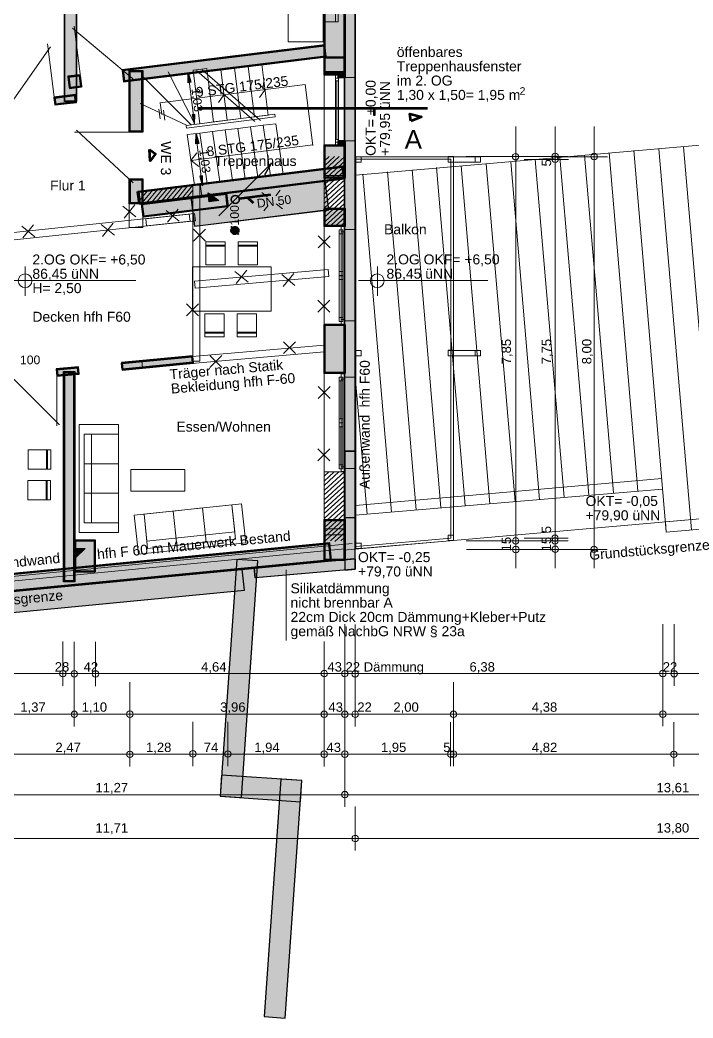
# Model space of a CAD drawing. Header units: millimetres. Extents: x 929 to 41670, y -1554 to 29734.
# Drawn here: x 9503 to 23215, y -1554 to 18773 of the extents above; entities that cross this region are included whole.
import ezdxf

# ---------------------------------------------------------------- set-up
doc = ezdxf.new("R2010")
doc.units = ezdxf.units.MM
doc.header["$LTSCALE"] = 50
doc.linetypes.add('PDF_564-4_176-4_70-6_176-4', pattern=[987.8, 564.4, -176.4, 70.6, -176.4])
for name, color, linetype in [('00_Wand_Bestand', 7, 'Continuous'), ('01_Daemmung_neu', 9, 'Continuous'), ('02_Grundstuecksgrenze', 8, 'Continuous'), ('03_Sanitaer', 5, 'Continuous'), ('05_Linien_stark', 7, 'Continuous'), ('06_Linien_fein', 3, 'Continuous'), ('07_Bemassung', 6, 'Continuous'), ('08_Schnittlinie', 1, 'Continuous'), ('10_Text', 7, 'Continuous')]:
    doc.layers.add(name, color=color, linetype=linetype)
doc.styles.add('PLAN', font='arial.ttf')

msp = doc.modelspace()

# ---------------------------------------------------------------- hatches: boundary and pattern name
at = {"layer": '00_Wand_Bestand'}
for points in [[(15698, 21435), (16128, 21435), (16128, 17698), (15698, 17698)], [(10413, 20537), (10654, 20537), (10654, 17113), (10413, 17113)], [(11585, 17759), (11615, 17513), (15742, 18020), (15712, 18265)], [(15697, 18020), (16127, 18020), (16127, 17648), (15697, 17648)], [(11726, 17742), (12006, 17742), (12006, 16488), (11726, 16488)], [(12932, 17702), (12985, 17503), (12928, 17495)], [(15985, 17700), (16128, 17700), (16128, 17600), (15985, 17600)], [(10480, 17627), (10511, 17378), (10760, 17408), (10730, 17657)], [(10195, 17199), (10214, 17041), (10653, 17095), (10633, 17253)], [(16709, 16992), (16729, 16992), (16729, 16827), (16709, 16827)], [(13061, 16642), (13065, 16848), (13008, 16841)], [(13090, 16455), (13144, 16255), (13087, 16248)], [(15985, 16316), (16128, 16316), (16128, 16216), (15985, 16216)], [(15697, 16227), (16127, 16227), (16127, 15554), (15697, 15554)], [(11907, 15280), (11938, 15024), (16117, 15538), (16086, 15793)], [(11728, 15534), (12008, 15534), (12008, 15027), (11728, 15027)], [(13220, 15395), (13224, 15601), (13167, 15594)], [(13712, 15248), (13746, 14972), (12010, 14759), (11976, 15034)], [(13359, 15071), (13337, 15249), (13552, 15095)], [(15697, 14936), (16125, 14936), (16125, 14568), (15697, 14568)], [(13813, 14565), (13830, 14548), (13843, 14557), (13855, 14563), (13868, 14566), (13883, 14567), (13893, 14566), (13902, 14564), (13911, 14562), (13920, 14557), (13929, 14552), (13937, 14545), (13943, 14539), (13948, 14533), (13953, 14526), (13957, 14518), (13959, 14511), (13962, 14503), (13963, 14494), (13963, 14485), (13962, 14471), (13959, 14459), (13953, 14447), (13944, 14433), (13961, 14416), (13951, 14406), (13934, 14423), (13920, 14414), (13907, 14408), (13895, 14405), (13881, 14404), (13872, 14404), (13863, 14406), (13854, 14408), (13846, 14412), (13838, 14416), (13831, 14421), (13824, 14428), (13818, 14435), (13812, 14442), (13808, 14450), (13804, 14458), (13802, 14467), (13800, 14476), (13800, 14485), (13801, 14499), (13804, 14512), (13810, 14524), (13819, 14538), (13802, 14554)], [(13829, 14528), (13822, 14515), (13817, 14505), (13815, 14495), (13814, 14485), (13815, 14477), (13816, 14470), (13818, 14463), (13821, 14456), (13824, 14449), (13829, 14443), (13834, 14437), (13841, 14431), (13848, 14426), (13856, 14423), (13864, 14420), (13873, 14418), (13881, 14418), (13893, 14418), (13903, 14421), (13913, 14426), (13924, 14433)], [(13839, 14538), (13934, 14443), (13940, 14451), (13944, 14460), (13947, 14468), (13948, 14477), (13949, 14485), (13948, 14494), (13947, 14503), (13944, 14511), (13940, 14519), (13935, 14526), (13929, 14533), (13924, 14538), (13917, 14543), (13911, 14546), (13904, 14549), (13897, 14551), (13890, 14552), (13882, 14553), (13871, 14552), (13861, 14549), (13851, 14545)], [(15697, 12573), (16126, 12573), (16126, 11573), (15697, 11573)], [(13035, 11784), (13020, 11934), (11569, 11795), (11583, 11644)], [(10708, 11560), (10693, 11710), (10243, 11667), (10257, 11516)], [(10390, 11614), (10618, 11614), (10618, 7330), (10390, 7330)], [(15697, 8601), (16127, 8601), (16127, 7768), (15697, 7768)], [(10616, 8186), (11037, 8186), (11037, 7532), (10616, 7532)], [(5075, 7088), (5111, 6724), (15848, 7758), (15813, 8122)], [(10637, 8010), (10832, 8010), (10637, 7816)]]:
    msp.add_hatch(color=7, dxfattribs=at).paths.add_polyline_path(points)
at = {"layer": '01_Daemmung_neu'}
for points in [[(16115, 21516), (16331, 21516), (16331, 8633), (16115, 8633)], [(16118, 9988), (16118, 7568), (16331, 7585), (16331, 9988)], [(14275, 7621), (16332, 7801), (16333, 7586), (14294, 7408)]]:
    msp.add_hatch(color=7, dxfattribs=at).paths.add_polyline_path(points)
at = {"layer": '02_Grundstuecksgrenze'}
for points in [[(13921, 7788), (13584, 2967), (14013, 2937), (14350, 7758)], [(14033, 7589), (4944, 6714), (4985, 6286), (14074, 7161)], [(15247, 3281), (13612, 3395), (13582, 2967), (15217, 2852)], [(14817, 3311), (14479, -1524), (14908, -1554), (15246, 3281)]]:
    msp.add_hatch(color=7, dxfattribs=at).paths.add_polyline_path(points)
at = {"layer": '03_Sanitaer', "transparency": 33554559}
msp.add_hatch(color=7, dxfattribs=at).paths.add_polyline_path([(15722, 15499), (12987, 15163), (13060, 14570), (15795, 14906)])

# ---------------------------------------------------------------- linework, layer by layer
at = {"layer": '00_Wand_Bestand'}
for points in [[(15698, 21435), (16128, 21435), (16128, 17698), (15698, 17698)], [(10413, 20537), (10654, 20537), (10654, 17113), (10413, 17113)], [(11585, 17759), (11615, 17513), (15742, 18020), (15712, 18265)], [(15697, 18020), (16127, 18020), (16127, 17648), (15697, 17648)], [(11726, 17742), (12006, 17742), (12006, 16488), (11726, 16488)], [(12932, 17702), (12985, 17503), (12928, 17495)], [(15985, 17700), (16128, 17700), (16128, 17600), (15985, 17600)], [(10480, 17627), (10511, 17378), (10760, 17408), (10730, 17657)], [(10195, 17199), (10214, 17041), (10653, 17095), (10633, 17253)], [(16709, 16992), (16729, 16992), (16729, 16827), (16709, 16827)], [(13061, 16642), (13065, 16848), (13008, 16841)], [(13090, 16455), (13144, 16255), (13087, 16248)], [(15985, 16316), (16128, 16316), (16128, 16216), (15985, 16216)], [(15697, 16227), (16127, 16227), (16127, 15554), (15697, 15554)], [(11907, 15280), (11938, 15024), (16117, 15538), (16086, 15793)], [(11728, 15534), (12008, 15534), (12008, 15027), (11728, 15027)], [(13220, 15395), (13224, 15601), (13167, 15594)], [(13712, 15248), (13746, 14972), (12010, 14759), (11976, 15034)], [(13359, 15071), (13337, 15249), (13552, 15095)], [(15697, 14936), (16125, 14936), (16125, 14568), (15697, 14568)], [(13813, 14565), (13830, 14548), (13843, 14557), (13855, 14563), (13868, 14566), (13883, 14567), (13893, 14566), (13902, 14564), (13911, 14562), (13920, 14557), (13929, 14552), (13937, 14545), (13943, 14539), (13948, 14533), (13953, 14526), (13957, 14518), (13959, 14511), (13962, 14503), (13963, 14494), (13963, 14485), (13962, 14471), (13959, 14459), (13953, 14447), (13944, 14433), (13961, 14416), (13951, 14406), (13934, 14423), (13920, 14414), (13907, 14408), (13895, 14405), (13881, 14404), (13872, 14404), (13863, 14406), (13854, 14408), (13846, 14412), (13838, 14416), (13831, 14421), (13824, 14428), (13818, 14435), (13812, 14442), (13808, 14450), (13804, 14458), (13802, 14467), (13800, 14476), (13800, 14485), (13801, 14499), (13804, 14512), (13810, 14524), (13819, 14538), (13802, 14554)], [(13829, 14528), (13822, 14515), (13817, 14505), (13815, 14495), (13814, 14485), (13815, 14477), (13816, 14470), (13818, 14463), (13821, 14456), (13824, 14449), (13829, 14443), (13834, 14437), (13841, 14431), (13848, 14426), (13856, 14423), (13864, 14420), (13873, 14418), (13881, 14418), (13893, 14418), (13903, 14421), (13913, 14426), (13924, 14433)], [(13839, 14538), (13934, 14443), (13940, 14451), (13944, 14460), (13947, 14468), (13948, 14477), (13949, 14485), (13948, 14494), (13947, 14503), (13944, 14511), (13940, 14519), (13935, 14526), (13929, 14533), (13924, 14538), (13917, 14543), (13911, 14546), (13904, 14549), (13897, 14551), (13890, 14552), (13882, 14553), (13871, 14552), (13861, 14549), (13851, 14545)], [(15697, 12573), (16126, 12573), (16126, 11573), (15697, 11573)], [(13035, 11784), (13020, 11934), (11569, 11795), (11583, 11644)], [(10708, 11560), (10693, 11710), (10243, 11667), (10257, 11516)], [(10390, 11614), (10618, 11614), (10618, 7330), (10390, 7330)], [(15697, 8601), (16127, 8601), (16127, 7768), (15697, 7768)], [(10616, 8186), (11037, 8186), (11037, 7532), (10616, 7532)], [(5075, 7088), (5111, 6724), (15848, 7758), (15813, 8122)], [(10637, 8010), (10832, 8010), (10637, 7816)]]:
    msp.add_lwpolyline(points, close=True, dxfattribs=at)
at = {"layer": '01_Daemmung_neu'}
for points in [[(16115, 21516), (16331, 21516), (16331, 8633), (16115, 8633)], [(16118, 9988), (16118, 7568), (16331, 7585), (16331, 9988)], [(14275, 7621), (16332, 7801), (16333, 7586), (14294, 7408)]]:
    msp.add_lwpolyline(points, close=True, dxfattribs=at)
at = {"layer": '02_Grundstuecksgrenze'}
for points in [[(13921, 7788), (13584, 2967), (14013, 2937), (14350, 7758)], [(14033, 7589), (4944, 6714), (4985, 6286), (14074, 7161)], [(15247, 3281), (13612, 3395), (13582, 2967), (15217, 2852)], [(14817, 3311), (14479, -1524), (14908, -1554), (15246, 3281)]]:
    msp.add_lwpolyline(points, close=True, dxfattribs=at)
at = {"layer": '03_Sanitaer'}
msp.add_lwpolyline([(15722, 15499), (12987, 15163), (13060, 14570), (15795, 14906)], close=True, dxfattribs=at)
at = {"layer": '05_Linien_stark', "lineweight": 15}
for p, q in [((12951, 17536), (13038, 16822)), ((13109, 16288), (13197, 15575)), ((9609, 13755), (9609, 13155)), ((16784, 13755), (16784, 13155)), ((9228, 13464), (11861, 13464)), ((16403, 13464), (19035, 13464)), ((16095, 7976), (35873, 9707)), ((19850, 8163), (18595, 8163)), ((20673, 8218), (19774, 8218)), ((20673, 8163), (19774, 8163)), ((4324, 6958), (16271, 8109)), ((5643, 6991), (16118, 7999)), ((19853, 7989), (18599, 7989)), ((20679, 7989), (19779, 7989)), ((21468, 7989), (20569, 7989)), ((3396, 6564), (16302, 7806)), ((14926, 6136), (14926, 7576)), ((16120, 5211), (16120, 6466)), ((22600, 5215), (22600, 6470)), ((22830, 5211), (22830, 6465)), ((10375, 5214), (10375, 6114)), ((10609, 5206), (10609, 6105)), ((11040, 5207), (11040, 6106)), ((15703, 5215), (15703, 6114)), ((15703, 5215), (15703, 6114)), ((11742, 4390), (11742, 5289)), ((11742, 4390), (11742, 5289)), ((18335, 4387), (18335, 5286)), ((18335, 4387), (18335, 5286)), ((18335, 4387), (18335, 5286)), ((18335, 4387), (18335, 5286)), ((22600, 4390), (22600, 5289)), ((10609, 4382), (10609, 5281)), ((15703, 4382), (15703, 5282)), ((16120, 4384), (16120, 5283)), ((13026, 3577), (13026, 4477)), ((13739, 3578), (13739, 4477)), ((18277, 3573), (18277, 4473)), ((18277, 3573), (18277, 4473)), ((18277, 3573), (18277, 4473)), ((18277, 3573), (18277, 4473)), ((18336, 3573), (18336, 4473)), ((18336, 3573), (18336, 4473)), ((18336, 3573), (18336, 4473)), ((18336, 3573), (18336, 4473)), ((11742, 3571), (11742, 4471)), ((11742, 3571), (11742, 4471)), ((15703, 3571), (15703, 4470)), ((16120, 3572), (16120, 4472)), ((22824, 3571), (22824, 4471)), ((16120, 2751), (16120, 3650)), ((16120, 2751), (16120, 3650)), ((16120, 2751), (16120, 3650)), ((16120, 2751), (16120, 3650)), ((16334, 1856), (16334, 2755)), ((16334, 1856), (16334, 2755)), ((16334, 1856), (16334, 2755)), ((16334, 1856), (16334, 2755))]:
    msp.add_line(p, q, dxfattribs=at)
at = {"layer": '05_Linien_stark', "lineweight": 25}
for p, q in [((13551, 14783), (14624, 15856)), ((14494, 15621), (14635, 15864))]:
    msp.add_line(p, q, dxfattribs=at)
at = {"layer": '05_Linien_stark', "lineweight": 18}
for p, q in [((14429, 15256), (14541, 15169)), ((14803, 15305), (14716, 15193)), ((14561, 14996), (14473, 14884)), ((14725, 15029), (14854, 14928))]:
    msp.add_line(p, q, dxfattribs=at)
at = {"layer": '05_Linien_stark', "lineweight": 53}
for p, q in [((14609, 15210), (13965, 15131)), ((14262, 15045), (14136, 15155))]:
    msp.add_line(p, q, dxfattribs=at)
at = {"layer": '05_Linien_stark', "lineweight": 50}
for points in [[(15709, 21424), (16116, 21424), (16116, 17710), (15709, 17710)], [(11598, 17749), (11625, 17526), (15729, 18030), (15702, 18253)], [(15709, 18009), (16116, 18009), (16116, 17660), (15709, 17660)], [(11737, 17731), (11994, 17731), (11994, 16500), (11737, 16500)], [(10493, 17617), (10521, 17390), (10748, 17418), (10720, 17645)], [(10207, 17189), (10224, 17054), (10640, 17105), (10623, 17240)], [(15708, 16216), (16115, 16216), (16115, 15566), (15708, 15566)], [(11919, 15270), (11948, 15037), (16104, 15547), (16076, 15781)], [(11739, 15523), (11996, 15523), (11996, 15039), (11739, 15039)], [(13702, 15235), (13733, 14982), (12020, 14772), (11989, 15024)], [(15708, 14924), (16114, 14924), (16114, 14579), (15708, 14579)], [(15708, 12562), (16114, 12562), (16114, 11584), (15708, 11584)], [(13022, 11794), (13010, 11922), (11581, 11784), (11594, 11657)], [(10695, 11570), (10683, 11698), (10255, 11657), (10267, 11529)], [(10402, 11602), (10606, 11602), (10606, 7341), (10402, 7341)], [(15709, 8589), (16116, 8589), (16116, 7779), (15709, 7779)], [(10627, 8175), (11026, 8175), (11026, 7543), (10627, 7543)], [(5088, 7078), (5121, 6736), (15835, 7768), (15802, 8109)]]:
    msp.add_lwpolyline(points, close=True, dxfattribs=at)
at = {"layer": '05_Linien_stark', "lineweight": 18}
for points in [[(16119, 21511), (16326, 21511), (16326, 8638), (16119, 8638)], [(16123, 17603), (16329, 17603), (16329, 16312), (16123, 16312)], [(15701, 16223), (16122, 16223), (16122, 14577), (15701, 14577)], [(15718, 15494), (12992, 15159), (13064, 14575), (15790, 14910)], [(16120, 14505), (16325, 14505), (16325, 12644), (16120, 12644)], [(16120, 11501), (16325, 11501), (16325, 9640), (16120, 9640)], [(16122, 9983), (16122, 7573), (16326, 7589), (16326, 9983)], [(15701, 9570), (16122, 9570), (16122, 8286), (15701, 8286)], [(30211, 9002), (22669, 8342), (22651, 8551), (30193, 9210)], [(14280, 7617), (16328, 7796), (16329, 7590), (14298, 7413)]]:
    msp.add_lwpolyline(points, close=True, dxfattribs=at)
at = {"layer": '05_Linien_stark', "lineweight": 30}
msp.add_lwpolyline([(10420, 20530), (10647, 20530), (10647, 17120), (10420, 17120)], close=True, dxfattribs=at)
at = {"layer": '05_Linien_stark', "lineweight": 20}
for points in [[(15703, 20176), (15988, 20176), (15988, 18737), (15703, 18737)], [(15928, 20176), (15988, 20176), (15988, 18738), (15928, 18738)], [(15703, 17654), (16122, 17654), (16122, 16222), (15703, 16222)], [(15930, 17653), (15990, 17653), (15990, 16222), (15930, 16222)], [(15930, 17590), (15990, 17590), (15990, 16283), (15930, 16283)], [(15930, 17533), (15990, 17533), (15990, 16338), (15930, 16338)], [(16345, 15988), (16345, 7999), (18334, 8170), (18334, 15988)], [(16345, 15939), (16345, 8050), (18284, 8220), (18284, 15939)], [(18225, 15988), (18883, 15988), (18883, 15879), (18225, 15879)], [(13175, 15429), (11886, 15271), (11915, 15030), (13205, 15188)], [(16006, 14498), (16081, 14498), (16081, 13567), (16006, 13567)], [(16046, 14567), (16121, 14567), (16121, 12674), (16046, 12674)], [(16046, 14457), (16121, 14457), (16121, 12578), (16046, 12578)], [(16006, 14420), (16081, 14420), (16081, 13647), (16006, 13647)], [(16006, 13564), (16081, 13564), (16081, 12633), (16006, 12633)], [(16006, 13485), (16081, 13485), (16081, 12711), (16006, 12711)], [(18225, 12044), (18886, 12044), (18886, 11935), (18225, 11935)], [(16005, 11499), (16080, 11499), (16080, 10568), (16005, 10568)], [(16005, 11421), (16080, 11421), (16080, 10648), (16005, 10648)], [(16045, 11568), (16120, 11568), (16120, 9675), (16045, 9675)], [(16045, 11458), (16120, 11458), (16120, 9579), (16045, 9579)], [(16005, 10565), (16080, 10565), (16080, 9634), (16005, 9634)], [(16005, 10486), (16080, 10486), (16080, 9712), (16005, 9712)]]:
    msp.add_lwpolyline(points, close=True, dxfattribs=at)
at = {"layer": '05_Linien_stark', "lineweight": 211}
for points in [[(17468, 16714), (17447, 16864), (17682, 16799)], [(12139, 16136), (12264, 16045), (12156, 15903)]]:
    msp.add_lwpolyline(points, close=True, dxfattribs=at)
at = {"layer": '05_Linien_stark', "lineweight": 15}
for points in [[(11731, 15531), (12004, 15531), (12004, 14546), (11731, 14546)], [(15699, 15607), (16120, 15607), (16120, 8409), (15699, 8409)], [(13025, 15410), (13165, 15410), (13165, 11823), (13025, 11823)], [(9130, 14269), (9115, 14414), (13062, 14828), (13077, 14684)], [(12952, 14816), (12967, 14672), (12081, 14579), (12066, 14723)], [(13061, 13454), (13073, 13309), (15797, 13547), (15784, 13693)], [(11989, 11828), (15697, 12152), (15697, 12012), (12001, 11689)], [(11763, 9619), (12861, 9619), (12861, 9174), (11763, 9174)]]:
    msp.add_lwpolyline(points, close=True, dxfattribs=at)
at = {"layer": '05_Linien_stark', "lineweight": 35}
msp.add_circle((13889, 15118), 82.8, dxfattribs=at)
at = {"layer": '05_Linien_stark', "lineweight": 18}
for centre in [(9607, 13463), (16782, 13463)]:
    msp.add_circle(centre, 140, dxfattribs=at)
at = {"layer": '06_Linien_fein', "lineweight": 9}
for p, q in [((10576, 18604), (11834, 17548)), ((10608, 18648), (10761, 17404)), ((9284, 17022), (10125, 18223)), ((10065, 18285), (10218, 17041)), ((12523, 17719), (13068, 16648)), ((13097, 17745), (14288, 16707)), ((13213, 17759), (14404, 16722)), ((12020, 17611), (12993, 16638)), ((14498, 17358), (14349, 17483)), ((15960, 17532), (15960, 16342)), ((12354, 17084), (15313, 17457)), ((14496, 17356), (14383, 17197)), ((15310, 17461), (15467, 16219)), ((12361, 17085), (12391, 16846)), ((13548, 17089), (13659, 17250)), ((11954, 17069), (12898, 16629)), ((12333, 16958), (12358, 16757)), ((12427, 16933), (12452, 16732)), ((12007, 16491), (10617, 16491)), ((10656, 16530), (11806, 15458)), ((12985, 15910), (13104, 16069)), ((12989, 15914), (15471, 16228)), ((22090, 9184), (21503, 16068)), ((22670, 8346), (22008, 16112)), ((23182, 8391), (22520, 16149)), ((23683, 8435), (23022, 16190)), ((12988, 15911), (13149, 15787)), ((16121, 15995), (15706, 15613)), ((16005, 15989), (15707, 15714)), ((15913, 15992), (15709, 15804)), ((15804, 15992), (15710, 15905)), ((16126, 15905), (15710, 15523)), ((20090, 9007), (19504, 15881)), ((20588, 9051), (20001, 15932)), ((21091, 9098), (20504, 15976)), ((21592, 9141), (21005, 16021)), ((16124, 15804), (15709, 15422)), ((16126, 15714), (15710, 15332)), ((17575, 8798), (16989, 15677)), ((18077, 8842), (17490, 15721)), ((18574, 8885), (17987, 15768)), ((19078, 8916), (18490, 15803)), ((19589, 8964), (19002, 15840)), ((16124, 15613), (15709, 15231)), ((16126, 15523), (15710, 15141)), ((17072, 8752), (16485, 15633)), ((12102, 15293), (11893, 15041)), ((12212, 15310), (11994, 15047)), ((12308, 15322), (12083, 15050)), ((12410, 15329), (12189, 15062)), ((12507, 15342), (12290, 15080)), ((12612, 15353), (12392, 15087)), ((12711, 15367), (12491, 15102)), ((12817, 15380), (12599, 15116)), ((12918, 15394), (12696, 15126)), ((13024, 15406), (12805, 15142)), ((13023, 15304), (12898, 15153)), ((16124, 15422), (15709, 15040)), ((16126, 15332), (15710, 14950)), ((16124, 15231), (15709, 14849)), ((16126, 15141), (15710, 14760)), ((16124, 15040), (15709, 14658)), ((16126, 14950), (15719, 14577)), ((16124, 14849), (15838, 14585)), ((16126, 14760), (15924, 14574)), ((16124, 14658), (16046, 14585)), ((16044, 13645), (16044, 14423)), ((16044, 12707), (16044, 13487)), ((10251, 11659), (10251, 10504)), ((16575, 8708), (16328, 11593)), ((9328, 11508), (10306, 10530)), ((16043, 10646), (16043, 11424)), ((16043, 9709), (16043, 10488)), ((16113, 9573), (15698, 9191)), ((15998, 9567), (15699, 9293)), ((15906, 9570), (15701, 9382)), ((15797, 9570), (15703, 9484)), ((16116, 9382), (15701, 9000)), ((16118, 9484), (15703, 9102)), ((16338, 8885), (22578, 9431)), ((16116, 9191), (15701, 8809)), ((16118, 9293), (15703, 8911)), ((16331, 8686), (22595, 9220)), ((16116, 9000), (15701, 8618)), ((16118, 9102), (15703, 8720)), ((16116, 8809), (15701, 8427)), ((16118, 8911), (15703, 8529)), ((16116, 8618), (15701, 8236)), ((16118, 8720), (15703, 8338)), ((16118, 8529), (15712, 8155)), ((16116, 8427), (15830, 8164)), ((16118, 8338), (15916, 8152)), ((16116, 8236), (16038, 8164))]:
    msp.add_line(p, q, dxfattribs=at)
at = {"layer": '06_Linien_fein', "lineweight": 5}
for p, q in [((11866, 14763), (11598, 14980)), ((11866, 14763), (11598, 14980)), ((11623, 14737), (11840, 15006)), ((11623, 14737), (11840, 15006)), ((12749, 14677), (12481, 14895)), ((12749, 14677), (12481, 14895)), ((12506, 14652), (12723, 14920)), ((12506, 14652), (12723, 14920)), ((9807, 14358), (9538, 14576)), ((9807, 14358), (9538, 14576)), ((9564, 14333), (9781, 14601)), ((9564, 14333), (9781, 14601)), ((11429, 14390), (11160, 14608)), ((11429, 14390), (11160, 14608)), ((11186, 14365), (11403, 14633)), ((11186, 14365), (11403, 14633)), ((13036, 14269), (13280, 14514)), ((13280, 14269), (13036, 14514)), ((13036, 14269), (13280, 14514)), ((13280, 14269), (13036, 14514)), ((15576, 14132), (15821, 14376)), ((15821, 14132), (15576, 14376)), ((15576, 14132), (15821, 14376)), ((15821, 14132), (15576, 14376)), ((14150, 13435), (13881, 13652)), ((14150, 13435), (13881, 13652)), ((13907, 13409), (14124, 13678)), ((13907, 13409), (14124, 13678)), ((15105, 13368), (14836, 13586)), ((15105, 13368), (14836, 13586)), ((14862, 13343), (15079, 13611)), ((14862, 13343), (15079, 13611)), ((15574, 12825), (15818, 13069)), ((15818, 12825), (15574, 13069)), ((15574, 12825), (15818, 13069)), ((15818, 12825), (15574, 13069)), ((12895, 12750), (13139, 12994)), ((13139, 12750), (12895, 12994)), ((12895, 12750), (13139, 12994)), ((13139, 12750), (12895, 12994)), ((14874, 11977), (15119, 12221)), ((15119, 11977), (14874, 12221)), ((14874, 11977), (15119, 12221)), ((15119, 11977), (14874, 12221)), ((13373, 11694), (13617, 11938)), ((13617, 11694), (13373, 11938)), ((13373, 11694), (13617, 11938)), ((13617, 11694), (13373, 11938)), ((15576, 11062), (15820, 11306)), ((15820, 11062), (15576, 11306)), ((15576, 11062), (15820, 11306)), ((15820, 11062), (15576, 11306)), ((15574, 9797), (15819, 10041)), ((15819, 9797), (15574, 10041)), ((15574, 9797), (15819, 10041)), ((15819, 9797), (15574, 10041))]:
    msp.add_line(p, q, dxfattribs=at)
at = {"layer": '06_Linien_fein', "lineweight": 9}
for points in [[(14965, 19721), (15681, 19721), (15681, 18330), (14965, 18330)], [(13170, 16660), (13032, 17748), (13311, 17784), (13448, 16695)], [(13448, 16695), (13318, 17722), (13597, 17757), (13726, 16730)], [(13726, 16730), (13597, 17757), (13875, 17792), (14005, 16765)], [(14005, 16765), (13875, 17792), (14154, 17828), (14283, 16801)], [(14283, 16800), (14154, 17828), (14432, 17863), (14562, 16835)], [(12898, 16572), (12891, 16624), (14696, 16852), (14703, 16800)], [(13170, 16469), (13314, 15442), (13056, 15410), (12912, 16437)], [(13428, 16500), (13572, 15474), (13314, 15442), (13170, 16468)], [(13686, 16532), (13830, 15505), (13572, 15474), (13428, 16500)], [(13944, 16564), (14088, 15537), (13830, 15505), (13686, 16532)], [(14202, 16595), (14346, 15569), (14088, 15537), (13944, 16563)], [(14460, 16627), (14604, 15601), (14346, 15569), (14202, 16596)], [(14718, 16659), (14862, 15632), (14604, 15600), (14460, 16627)], [(13288, 14254), (13682, 14254), (13682, 14163), (13288, 14163)], [(13950, 14254), (14343, 14254), (14343, 14163), (13950, 14163)], [(13288, 14183), (13682, 14183), (13682, 13789), (13288, 13789)], [(13950, 14183), (14343, 14183), (14343, 13789), (13950, 13789)], [(13019, 13742), (14620, 13742), (14620, 12845), (13019, 12845)], [(13266, 12788), (13660, 12788), (13660, 12394), (13266, 12394)], [(13928, 12788), (14322, 12788), (14322, 12394), (13928, 12394)], [(13266, 12414), (13660, 12414), (13660, 12322), (13266, 12322)], [(13928, 12414), (14322, 12414), (14322, 12322), (13928, 12322)], [(10712, 10534), (11512, 10534), (11512, 8334), (10712, 8334)], [(10812, 10334), (11512, 10334), (11512, 8534), (10812, 8534)], [(10962, 10334), (11512, 10334), (11512, 8534), (10962, 8534)], [(9667, 10020), (10061, 10020), (10061, 9626), (9667, 9626)], [(10041, 10020), (10132, 10020), (10132, 9626), (10041, 9626)], [(10812, 9734), (11512, 9734), (11512, 9134), (10812, 9134)], [(9660, 9391), (10054, 9391), (10054, 8998), (9660, 8998)], [(10034, 9391), (10125, 9391), (10125, 8998), (10034, 8998)], [(14019, 8918), (14103, 8122), (11915, 7892), (11831, 8688)], [(13820, 8897), (13893, 8200), (12103, 8012), (12030, 8708)], [(13820, 8897), (13878, 8350), (12087, 8161), (12030, 8708)], [(13223, 8834), (13297, 8138), (12700, 8075), (12627, 8771)]]:
    msp.add_lwpolyline(points, close=True, dxfattribs=at)
at = {"layer": '07_Bemassung', "lineweight": 9}
msp.add_line((16344, 15613), (29537, 16767), dxfattribs=at)
at = {"layer": '07_Bemassung', "lineweight": 15}
for p, q in [((19603, 7606), (19603, 16602)), ((20403, 7606), (20403, 16602)), ((21203, 7606), (21203, 16602)), ((19849, 15989), (18594, 15989)), ((20674, 15989), (19775, 15989)), ((20675, 15934), (19776, 15934)), ((21469, 15988), (20569, 15988)), ((16333, 5209), (16333, 6463)), ((16333, 4381), (16333, 5636)), ((4383, 5461), (30385, 5461)), ((4363, 4633), (30336, 4633)), ((4360, 3820), (30086, 3820)), ((4435, 2995), (30888, 2995)), ((4435, 2102), (30888, 2102))]:
    msp.add_line(p, q, dxfattribs=at)
at = {"layer": '07_Bemassung', "lineweight": 50}
for points in [[(15996, 17688), (16116, 17688), (16116, 17611), (15996, 17611)], [(15997, 16305), (16117, 16305), (16117, 16228), (15997, 16228)]]:
    msp.add_lwpolyline(points, close=True, dxfattribs=at)
at = {"layer": '07_Bemassung', "lineweight": 20}
for points in [[(16345, 15988), (16454, 15988), (16454, 15878), (16345, 15878)], [(16345, 15988), (16454, 15988), (16454, 15878), (16345, 15878)], [(18225, 15989), (18334, 15989), (18334, 15879), (18225, 15879)], [(18775, 15988), (18884, 15988), (18884, 15879), (18775, 15879)], [(16345, 12043), (16454, 12043), (16454, 11934), (16345, 11934)], [(16345, 12043), (16454, 12043), (16454, 11934), (16345, 11934)], [(18225, 12044), (18335, 12044), (18335, 11935), (18225, 11935)], [(18226, 12045), (18336, 12045), (18336, 11935), (18226, 11935)], [(18776, 12044), (18885, 12044), (18885, 11935), (18776, 11935)], [(18227, 8279), (18336, 8279), (18336, 8170), (18227, 8170)], [(16346, 8117), (16455, 8117), (16455, 8007), (16346, 8007)]]:
    msp.add_lwpolyline(points, close=True, dxfattribs=at)
at = {"layer": '07_Bemassung', "lineweight": 18}
for centre in [(20405, 15992), (19600, 15988), (20406, 15938), (21199, 15991), (19601, 8163), (20403, 8166), (20403, 8221), (19604, 7989), (20409, 7993), (21198, 7992), (10375, 5460), (10611, 5456), (11042, 5457), (15703, 5461), (16119, 5460), (16332, 5458), (22600, 5464), (22830, 5459), (10611, 4632), (11742, 4635), (15702, 4632), (16120, 4632), (16334, 4633), (18336, 4632), (18336, 4632), (22601, 4635), (11742, 3817), (13027, 3827), (13739, 3824), (15702, 3821), (16120, 3821), (18278, 3819), (18278, 3819), (18336, 3819), (18336, 3819), (22824, 3817), (16121, 2996), (16121, 2996), (16334, 2101), (16334, 2101)]:
    msp.add_circle(centre, 65.8, dxfattribs=at)
at = {"layer": '08_Schnittlinie', "linetype": 'PDF_564-4_176-4_70-6_176-4', "lineweight": 70}
msp.add_line((17803, 16972), (13138, 16972), dxfattribs=at)

# ---------------------------------------------------------------- texts
at = {"layer": '07_Bemassung', "style": 'PLAN'}
for s, height, p in [('5', 190, (20324, 15790)), ('100', 177.8, (13963, 14587)), ('7,85', 190.5, (19505, 11760)), ('7,75', 190.5, (20324, 11760)), ('8,00', 190.5, (21144, 11760)), ('15', 190.5, (19505, 7950))]:
    msp.add_text(s, height=height, rotation=90, dxfattribs=at).set_placement(p)
for s, height, p in [('28', 190.5, (10212, 5503)), ('42', 190.5, (10800, 5503)), ('4,64', 190.5, (13193, 5503)), ('6,38', 190.5, (18661, 5503)), ('22', 190.5, (22598, 5503)), ('1,37', 190.5, (9510, 4684)), ('1,10', 190.5, (10760, 4684)), ('3,96', 190.5, (13581, 4684)), ('43', 190.5, (15787, 4684)), ('22', 190.5, (16375, 4684)), ('2,00', 190.5, (17110, 4684)), ('4,38', 190.5, (19931, 4684)), ('2,47', 190.5, (10226, 3864)), ('1,28', 190.5, (12070, 3864)), ('74', 190.5, (13247, 3864)), ('1,94', 190.5, (14276, 3864)), ('43', 190.5, (15747, 3864)), ('1,95', 190.5, (16856, 3864)), ('5', 190, (18126, 3864)), ('4,82', 190.5, (19931, 3864)), ('11,27', 190.5, (11041, 3044)), ('13,61', 190.5, (22471, 3044)), ('11,71', 190.5, (11041, 2224)), ('13,80', 190.5, (22471, 2224))]:
    msp.add_text(s, height=height, dxfattribs=at).set_placement(p)
at = {"layer": '10_Text', "style": 'PLAN'}
for s, height, p in [('öffenbares', 203.2, (17180, 18020)), ('Treppenhausfenster', 203.2, (17180, 17728)), ('im 2. OG', 203.2, (17180, 17437)), ('1,30 x 1,50= 1,95 m', 203.2, (17180, 17145)), ('2', 152, (19682, 17251)), ('A', 381, (17339, 16149)), ('Treppenhaus', 203.2, (13465, 15799)), ('Flur 1', 203.2, (10116, 15300)), ('Balkon', 203.2, (16920, 14407)), ('2.OG OKF= +6,50', 203.2, (9756, 13793)), ('2.OG OKF= +6,50', 203.2, (16970, 13795)), ('86,45 üNN', 203.2, (9756, 13502)), ('86,45 üNN', 203.2, (16970, 13504)), ('H= 2,50', 203.2, (9756, 13210)), ('Decken hfh F60', 203.2, (9756, 12627)), ('100', 177.8, (9503, 11761)), ('Essen/Wohnen', 203.2, (12690, 10388)), ('OKT= -0,05', 203.2, (21025, 8875)), ('+79,90 üNN', 203.2, (21025, 8584)), ('OKT= -0,25', 203.2, (16390, 7731)), ('+79,70 üNN', 203.2, (16390, 7440)), ('Silikatdämmung', 203.2, (15015, 7097)), ('nicht brennbar A', 203.2, (15015, 6806)), ('22cm Dick 20cm Dämmung+Kleber+Putz', 203.2, (15015, 6514)), ('gemäß NachbG NRW § 23a', 203.2, (15015, 6223)), ('43 22 Dämmung', 190.5, (15766, 5503))]:
    msp.add_text(s, height=height, dxfattribs=at).set_placement(p)
for s, height, rotation, p in [('9 STG 175/235', 199.66, 7.2, (13102, 17201)), ('OKT= +0,00', 203.2, 90, (16749, 16004)), ('+79,95 üNN', 203.2, 90, (17041, 16004)), ('1,03', 177.8, 277, (12996, 17373)), ('WE 3', 203.2, 270, (12374, 16303)), ('8 STG 175/235', 199.66, 7.2, (13319, 15992)), ('1,03', 177.8, 277, (13155, 16126)), ('DN 50', 177.8, 7, (14340, 14948)), ('Träger nach Statik', 203.2, 5, (12561, 11452)), ('hfh F60', 203.2, 90, (16629, 10882)), ('Bekleidung hfh F-60', 203.2, 5, (12587, 11162)), ('Außenwand', 203.2, 90, (16629, 9219)), ('hfh F 60 m Mauerwerk Bestand', 203.2, 5.5, (11083, 7790)), ('15 5', 190.5, 90, (20324, 7950)), ('Grundstücksgrenze', 203.2, 5, (21110, 7774)), ('Gebäudeabschlusswand Brandwand', 203.2, 5.5, (5726, 7274)), ('Grundstücksgrenze', 203.2, 5.5, (7938, 6727))]:
    msp.add_text(s, height=height, rotation=rotation, dxfattribs=at).set_placement(p)

doc.saveas('drawing.dxf')
